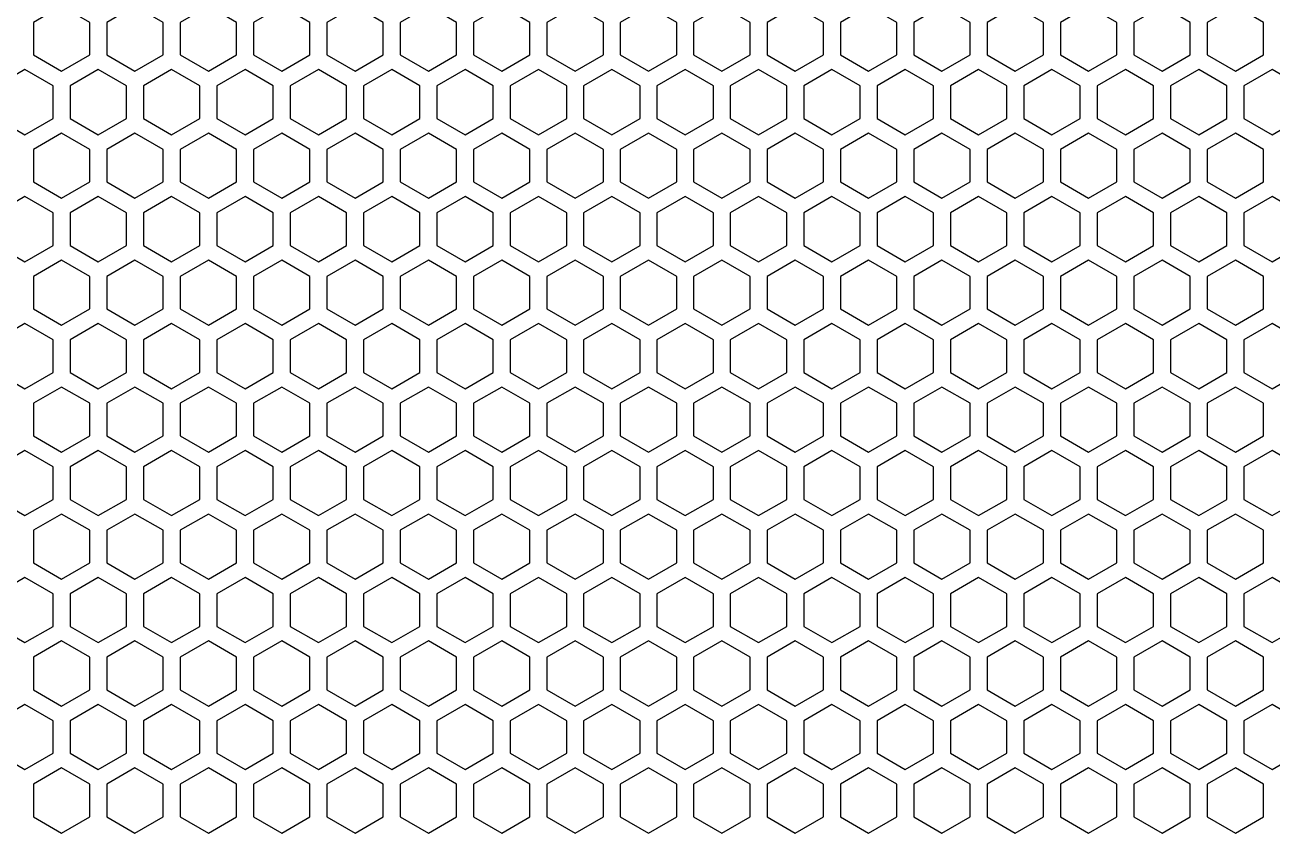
# Model space of a CAD drawing. Header units: millimetres. Extents: x 0 to 430, y 0 to 500.
# Drawn here: x 215 to 325.5, y 173.9 to 245.6 of the extents above; entities that cross this region are included whole.
import ezdxf

# ---------------------------------------------------------------- set-up
doc = ezdxf.new("R2010")
doc.units = ezdxf.units.MM
doc.layers.add('CUT', color=1, linetype='CONTINUOUS')

msp = doc.modelspace()

# ---------------------------------------------------------------- linework, layer by layer
at = {"layer": 'CUT'}
for points in [[(220.75, 245.8142), (218.25, 247.2576), (215.75, 245.8142), (215.75, 242.9275), (218.25, 241.4841), (220.75, 242.9275)], [(227.25, 245.8142), (224.75, 247.2576), (222.25, 245.8142), (222.25, 242.9275), (224.75, 241.4841), (227.25, 242.9275)], [(233.75, 245.8142), (231.25, 247.2576), (228.75, 245.8142), (228.75, 242.9275), (231.25, 241.4841), (233.75, 242.9275)], [(240.25, 245.8142), (237.75, 247.2576), (235.25, 245.8142), (235.25, 242.9275), (237.75, 241.4841), (240.25, 242.9275)], [(246.75, 245.8142), (244.25, 247.2576), (241.75, 245.8142), (241.75, 242.9275), (244.25, 241.4841), (246.75, 242.9275)], [(253.25, 245.8142), (250.75, 247.2576), (248.25, 245.8142), (248.25, 242.9275), (250.75, 241.4841), (253.25, 242.9275)], [(259.75, 245.8142), (257.25, 247.2576), (254.75, 245.8142), (254.75, 242.9275), (257.25, 241.4841), (259.75, 242.9275)], [(266.25, 245.8142), (263.75, 247.2576), (261.25, 245.8142), (261.25, 242.9275), (263.75, 241.4841), (266.25, 242.9275)], [(272.75, 245.8142), (270.25, 247.2576), (267.75, 245.8142), (267.75, 242.9275), (270.25, 241.4841), (272.75, 242.9275)], [(279.25, 245.8142), (276.75, 247.2576), (274.25, 245.8142), (274.25, 242.9275), (276.75, 241.4841), (279.25, 242.9275)], [(285.75, 245.8142), (283.25, 247.2576), (280.75, 245.8142), (280.75, 242.9275), (283.25, 241.4841), (285.75, 242.9275)], [(292.25, 245.8142), (289.75, 247.2576), (287.25, 245.8142), (287.25, 242.9275), (289.75, 241.4841), (292.25, 242.9275)], [(298.75, 245.8142), (296.25, 247.2576), (293.75, 245.8142), (293.75, 242.9275), (296.25, 241.4841), (298.75, 242.9275)], [(305.25, 245.8142), (302.75, 247.2576), (300.25, 245.8142), (300.25, 242.9275), (302.75, 241.4841), (305.25, 242.9275)], [(311.75, 245.8142), (309.25, 247.2576), (306.75, 245.8142), (306.75, 242.9275), (309.25, 241.4841), (311.75, 242.9275)], [(318.25, 245.8142), (315.75, 247.2576), (313.25, 245.8142), (313.25, 242.9275), (315.75, 241.4841), (318.25, 242.9275)], [(324.75, 245.8142), (322.25, 247.2576), (319.75, 245.8142), (319.75, 242.9275), (322.25, 241.4841), (324.75, 242.9275)], [(217.5, 240.185), (215, 241.6284), (212.5, 240.185), (212.5, 237.2983), (215, 235.8549), (217.5, 237.2983)], [(224, 240.185), (221.5, 241.6284), (219, 240.185), (219, 237.2983), (221.5, 235.8549), (224, 237.2983)], [(230.5, 240.185), (228, 241.6284), (225.5, 240.185), (225.5, 237.2983), (228, 235.8549), (230.5, 237.2983)], [(237, 240.185), (234.5, 241.6284), (232, 240.185), (232, 237.2983), (234.5, 235.8549), (237, 237.2983)], [(243.5, 240.185), (241, 241.6284), (238.5, 240.185), (238.5, 237.2983), (241, 235.8549), (243.5, 237.2983)], [(250, 240.185), (247.5, 241.6284), (245, 240.185), (245, 237.2983), (247.5, 235.8549), (250, 237.2983)], [(256.5, 240.185), (254, 241.6284), (251.5, 240.185), (251.5, 237.2983), (254, 235.8549), (256.5, 237.2983)], [(263, 240.185), (260.5, 241.6284), (258, 240.185), (258, 237.2983), (260.5, 235.8549), (263, 237.2983)], [(269.5, 240.185), (267, 241.6284), (264.5, 240.185), (264.5, 237.2983), (267, 235.8549), (269.5, 237.2983)], [(276, 240.185), (273.5, 241.6284), (271, 240.185), (271, 237.2983), (273.5, 235.8549), (276, 237.2983)], [(282.5, 240.185), (280, 241.6284), (277.5, 240.185), (277.5, 237.2983), (280, 235.8549), (282.5, 237.2983)], [(289, 240.185), (286.5, 241.6284), (284, 240.185), (284, 237.2983), (286.5, 235.8549), (289, 237.2983)], [(295.5, 240.185), (293, 241.6284), (290.5, 240.185), (290.5, 237.2983), (293, 235.8549), (295.5, 237.2983)], [(302, 240.185), (299.5, 241.6284), (297, 240.185), (297, 237.2983), (299.5, 235.8549), (302, 237.2983)], [(308.5, 240.185), (306, 241.6284), (303.5, 240.185), (303.5, 237.2983), (306, 235.8549), (308.5, 237.2983)], [(315, 240.185), (312.5, 241.6284), (310, 240.185), (310, 237.2983), (312.5, 235.8549), (315, 237.2983)], [(321.5, 240.185), (319, 241.6284), (316.5, 240.185), (316.5, 237.2983), (319, 235.8549), (321.5, 237.2983)], [(328, 240.185), (325.5, 241.6284), (323, 240.185), (323, 237.2983), (325.5, 235.8549), (328, 237.2983)], [(220.75, 234.5559), (218.25, 235.9993), (215.75, 234.5559), (215.75, 231.6691), (218.25, 230.2258), (220.75, 231.6691)], [(227.25, 234.5559), (224.75, 235.9993), (222.25, 234.5559), (222.25, 231.6691), (224.75, 230.2258), (227.25, 231.6691)], [(233.75, 234.5559), (231.25, 235.9993), (228.75, 234.5559), (228.75, 231.6691), (231.25, 230.2258), (233.75, 231.6691)], [(240.25, 234.5559), (237.75, 235.9993), (235.25, 234.5559), (235.25, 231.6691), (237.75, 230.2258), (240.25, 231.6691)], [(246.75, 234.5559), (244.25, 235.9993), (241.75, 234.5559), (241.75, 231.6691), (244.25, 230.2258), (246.75, 231.6691)], [(253.25, 234.5559), (250.75, 235.9993), (248.25, 234.5559), (248.25, 231.6691), (250.75, 230.2258), (253.25, 231.6691)], [(259.75, 234.5559), (257.25, 235.9993), (254.75, 234.5559), (254.75, 231.6691), (257.25, 230.2258), (259.75, 231.6691)], [(266.25, 234.5559), (263.75, 235.9993), (261.25, 234.5559), (261.25, 231.6691), (263.75, 230.2258), (266.25, 231.6691)], [(272.75, 234.5559), (270.25, 235.9993), (267.75, 234.5559), (267.75, 231.6691), (270.25, 230.2258), (272.75, 231.6691)], [(279.25, 234.5559), (276.75, 235.9993), (274.25, 234.5559), (274.25, 231.6691), (276.75, 230.2258), (279.25, 231.6691)], [(285.75, 234.5559), (283.25, 235.9993), (280.75, 234.5559), (280.75, 231.6691), (283.25, 230.2258), (285.75, 231.6691)], [(292.25, 234.5559), (289.75, 235.9993), (287.25, 234.5559), (287.25, 231.6691), (289.75, 230.2258), (292.25, 231.6691)], [(298.75, 234.5559), (296.25, 235.9993), (293.75, 234.5559), (293.75, 231.6691), (296.25, 230.2258), (298.75, 231.6691)], [(305.25, 234.5559), (302.75, 235.9993), (300.25, 234.5559), (300.25, 231.6691), (302.75, 230.2258), (305.25, 231.6691)], [(311.75, 234.5559), (309.25, 235.9993), (306.75, 234.5559), (306.75, 231.6691), (309.25, 230.2258), (311.75, 231.6691)], [(318.25, 234.5559), (315.75, 235.9993), (313.25, 234.5559), (313.25, 231.6691), (315.75, 230.2258), (318.25, 231.6691)], [(324.75, 234.5559), (322.25, 235.9993), (319.75, 234.5559), (319.75, 231.6691), (322.25, 230.2258), (324.75, 231.6691)], [(217.5, 228.9267), (215, 230.3701), (212.5, 228.9267), (212.5, 226.04), (215, 224.5966), (217.5, 226.04)], [(224, 228.9267), (221.5, 230.3701), (219, 228.9267), (219, 226.04), (221.5, 224.5966), (224, 226.04)], [(230.5, 228.9267), (228, 230.3701), (225.5, 228.9267), (225.5, 226.04), (228, 224.5966), (230.5, 226.04)], [(237, 228.9267), (234.5, 230.3701), (232, 228.9267), (232, 226.04), (234.5, 224.5966), (237, 226.04)], [(243.5, 228.9267), (241, 230.3701), (238.5, 228.9267), (238.5, 226.04), (241, 224.5966), (243.5, 226.04)], [(250, 228.9267), (247.5, 230.3701), (245, 228.9267), (245, 226.04), (247.5, 224.5966), (250, 226.04)], [(256.5, 228.9267), (254, 230.3701), (251.5, 228.9267), (251.5, 226.04), (254, 224.5966), (256.5, 226.04)], [(263, 228.9267), (260.5, 230.3701), (258, 228.9267), (258, 226.04), (260.5, 224.5966), (263, 226.04)], [(269.5, 228.9267), (267, 230.3701), (264.5, 228.9267), (264.5, 226.04), (267, 224.5966), (269.5, 226.04)], [(276, 228.9267), (273.5, 230.3701), (271, 228.9267), (271, 226.04), (273.5, 224.5966), (276, 226.04)], [(282.5, 228.9267), (280, 230.3701), (277.5, 228.9267), (277.5, 226.04), (280, 224.5966), (282.5, 226.04)], [(289, 228.9267), (286.5, 230.3701), (284, 228.9267), (284, 226.04), (286.5, 224.5966), (289, 226.04)], [(295.5, 228.9267), (293, 230.3701), (290.5, 228.9267), (290.5, 226.04), (293, 224.5966), (295.5, 226.04)], [(302, 228.9267), (299.5, 230.3701), (297, 228.9267), (297, 226.04), (299.5, 224.5966), (302, 226.04)], [(308.5, 228.9267), (306, 230.3701), (303.5, 228.9267), (303.5, 226.04), (306, 224.5966), (308.5, 226.04)], [(315, 228.9267), (312.5, 230.3701), (310, 228.9267), (310, 226.04), (312.5, 224.5966), (315, 226.04)], [(321.5, 228.9267), (319, 230.3701), (316.5, 228.9267), (316.5, 226.04), (319, 224.5966), (321.5, 226.04)], [(328, 228.9267), (325.5, 230.3701), (323, 228.9267), (323, 226.04), (325.5, 224.5966), (328, 226.04)], [(220.75, 223.2976), (218.25, 224.7409), (215.75, 223.2976), (215.75, 220.4108), (218.25, 218.9674), (220.75, 220.4108)], [(227.25, 223.2976), (224.75, 224.7409), (222.25, 223.2976), (222.25, 220.4108), (224.75, 218.9674), (227.25, 220.4108)], [(233.75, 223.2976), (231.25, 224.7409), (228.75, 223.2976), (228.75, 220.4108), (231.25, 218.9674), (233.75, 220.4108)], [(240.25, 223.2976), (237.75, 224.7409), (235.25, 223.2976), (235.25, 220.4108), (237.75, 218.9674), (240.25, 220.4108)], [(246.75, 223.2976), (244.25, 224.7409), (241.75, 223.2976), (241.75, 220.4108), (244.25, 218.9674), (246.75, 220.4108)], [(253.25, 223.2976), (250.75, 224.7409), (248.25, 223.2976), (248.25, 220.4108), (250.75, 218.9674), (253.25, 220.4108)], [(259.75, 223.2976), (257.25, 224.7409), (254.75, 223.2976), (254.75, 220.4108), (257.25, 218.9674), (259.75, 220.4108)], [(266.25, 223.2976), (263.75, 224.7409), (261.25, 223.2976), (261.25, 220.4108), (263.75, 218.9674), (266.25, 220.4108)], [(272.75, 223.2976), (270.25, 224.7409), (267.75, 223.2976), (267.75, 220.4108), (270.25, 218.9674), (272.75, 220.4108)], [(279.25, 223.2976), (276.75, 224.7409), (274.25, 223.2976), (274.25, 220.4108), (276.75, 218.9674), (279.25, 220.4108)], [(285.75, 223.2976), (283.25, 224.7409), (280.75, 223.2976), (280.75, 220.4108), (283.25, 218.9674), (285.75, 220.4108)], [(292.25, 223.2976), (289.75, 224.7409), (287.25, 223.2976), (287.25, 220.4108), (289.75, 218.9674), (292.25, 220.4108)], [(298.75, 223.2976), (296.25, 224.7409), (293.75, 223.2976), (293.75, 220.4108), (296.25, 218.9674), (298.75, 220.4108)], [(305.25, 223.2976), (302.75, 224.7409), (300.25, 223.2976), (300.25, 220.4108), (302.75, 218.9674), (305.25, 220.4108)], [(311.75, 223.2976), (309.25, 224.7409), (306.75, 223.2976), (306.75, 220.4108), (309.25, 218.9674), (311.75, 220.4108)], [(318.25, 223.2976), (315.75, 224.7409), (313.25, 223.2976), (313.25, 220.4108), (315.75, 218.9674), (318.25, 220.4108)], [(324.75, 223.2976), (322.25, 224.7409), (319.75, 223.2976), (319.75, 220.4108), (322.25, 218.9674), (324.75, 220.4108)], [(217.5, 217.6684), (215, 219.1118), (212.5, 217.6684), (212.5, 214.7816), (215, 213.3383), (217.5, 214.7816)], [(224, 217.6684), (221.5, 219.1118), (219, 217.6684), (219, 214.7816), (221.5, 213.3383), (224, 214.7816)], [(230.5, 217.6684), (228, 219.1118), (225.5, 217.6684), (225.5, 214.7816), (228, 213.3383), (230.5, 214.7816)], [(237, 217.6684), (234.5, 219.1118), (232, 217.6684), (232, 214.7816), (234.5, 213.3383), (237, 214.7816)], [(243.5, 217.6684), (241, 219.1118), (238.5, 217.6684), (238.5, 214.7816), (241, 213.3383), (243.5, 214.7816)], [(250, 217.6684), (247.5, 219.1118), (245, 217.6684), (245, 214.7816), (247.5, 213.3383), (250, 214.7816)], [(256.5, 217.6684), (254, 219.1118), (251.5, 217.6684), (251.5, 214.7816), (254, 213.3383), (256.5, 214.7816)], [(263, 217.6684), (260.5, 219.1118), (258, 217.6684), (258, 214.7816), (260.5, 213.3383), (263, 214.7816)], [(269.5, 217.6684), (267, 219.1118), (264.5, 217.6684), (264.5, 214.7816), (267, 213.3383), (269.5, 214.7816)], [(276, 217.6684), (273.5, 219.1118), (271, 217.6684), (271, 214.7816), (273.5, 213.3383), (276, 214.7816)], [(282.5, 217.6684), (280, 219.1118), (277.5, 217.6684), (277.5, 214.7816), (280, 213.3383), (282.5, 214.7816)], [(289, 217.6684), (286.5, 219.1118), (284, 217.6684), (284, 214.7816), (286.5, 213.3383), (289, 214.7816)], [(295.5, 217.6684), (293, 219.1118), (290.5, 217.6684), (290.5, 214.7816), (293, 213.3383), (295.5, 214.7816)], [(302, 217.6684), (299.5, 219.1118), (297, 217.6684), (297, 214.7816), (299.5, 213.3383), (302, 214.7816)], [(308.5, 217.6684), (306, 219.1118), (303.5, 217.6684), (303.5, 214.7816), (306, 213.3383), (308.5, 214.7816)], [(315, 217.6684), (312.5, 219.1118), (310, 217.6684), (310, 214.7816), (312.5, 213.3383), (315, 214.7816)], [(321.5, 217.6684), (319, 219.1118), (316.5, 217.6684), (316.5, 214.7816), (319, 213.3383), (321.5, 214.7816)], [(328, 217.6684), (325.5, 219.1118), (323, 217.6684), (323, 214.7816), (325.5, 213.3383), (328, 214.7816)], [(220.75, 212.0392), (218.25, 213.4826), (215.75, 212.0392), (215.75, 209.1525), (218.25, 207.7091), (220.75, 209.1525)], [(227.25, 212.0392), (224.75, 213.4826), (222.25, 212.0392), (222.25, 209.1525), (224.75, 207.7091), (227.25, 209.1525)], [(233.75, 212.0392), (231.25, 213.4826), (228.75, 212.0392), (228.75, 209.1525), (231.25, 207.7091), (233.75, 209.1525)], [(240.25, 212.0392), (237.75, 213.4826), (235.25, 212.0392), (235.25, 209.1525), (237.75, 207.7091), (240.25, 209.1525)], [(246.75, 212.0392), (244.25, 213.4826), (241.75, 212.0392), (241.75, 209.1525), (244.25, 207.7091), (246.75, 209.1525)], [(253.25, 212.0392), (250.75, 213.4826), (248.25, 212.0392), (248.25, 209.1525), (250.75, 207.7091), (253.25, 209.1525)], [(259.75, 212.0392), (257.25, 213.4826), (254.75, 212.0392), (254.75, 209.1525), (257.25, 207.7091), (259.75, 209.1525)], [(266.25, 212.0392), (263.75, 213.4826), (261.25, 212.0392), (261.25, 209.1525), (263.75, 207.7091), (266.25, 209.1525)], [(272.75, 212.0392), (270.25, 213.4826), (267.75, 212.0392), (267.75, 209.1525), (270.25, 207.7091), (272.75, 209.1525)], [(279.25, 212.0392), (276.75, 213.4826), (274.25, 212.0392), (274.25, 209.1525), (276.75, 207.7091), (279.25, 209.1525)], [(285.75, 212.0392), (283.25, 213.4826), (280.75, 212.0392), (280.75, 209.1525), (283.25, 207.7091), (285.75, 209.1525)], [(292.25, 212.0392), (289.75, 213.4826), (287.25, 212.0392), (287.25, 209.1525), (289.75, 207.7091), (292.25, 209.1525)], [(298.75, 212.0392), (296.25, 213.4826), (293.75, 212.0392), (293.75, 209.1525), (296.25, 207.7091), (298.75, 209.1525)], [(305.25, 212.0392), (302.75, 213.4826), (300.25, 212.0392), (300.25, 209.1525), (302.75, 207.7091), (305.25, 209.1525)], [(311.75, 212.0392), (309.25, 213.4826), (306.75, 212.0392), (306.75, 209.1525), (309.25, 207.7091), (311.75, 209.1525)], [(318.25, 212.0392), (315.75, 213.4826), (313.25, 212.0392), (313.25, 209.1525), (315.75, 207.7091), (318.25, 209.1525)], [(324.75, 212.0392), (322.25, 213.4826), (319.75, 212.0392), (319.75, 209.1525), (322.25, 207.7091), (324.75, 209.1525)], [(217.5, 206.4101), (215, 207.8534), (212.5, 206.4101), (212.5, 203.5233), (215, 202.0799), (217.5, 203.5233)], [(224, 206.4101), (221.5, 207.8534), (219, 206.4101), (219, 203.5233), (221.5, 202.0799), (224, 203.5233)], [(230.5, 206.4101), (228, 207.8534), (225.5, 206.4101), (225.5, 203.5233), (228, 202.0799), (230.5, 203.5233)], [(237, 206.4101), (234.5, 207.8534), (232, 206.4101), (232, 203.5233), (234.5, 202.0799), (237, 203.5233)], [(243.5, 206.4101), (241, 207.8534), (238.5, 206.4101), (238.5, 203.5233), (241, 202.0799), (243.5, 203.5233)], [(250, 206.4101), (247.5, 207.8534), (245, 206.4101), (245, 203.5233), (247.5, 202.0799), (250, 203.5233)], [(256.5, 206.4101), (254, 207.8534), (251.5, 206.4101), (251.5, 203.5233), (254, 202.0799), (256.5, 203.5233)], [(263, 206.4101), (260.5, 207.8534), (258, 206.4101), (258, 203.5233), (260.5, 202.0799), (263, 203.5233)], [(269.5, 206.4101), (267, 207.8534), (264.5, 206.4101), (264.5, 203.5233), (267, 202.0799), (269.5, 203.5233)], [(276, 206.4101), (273.5, 207.8534), (271, 206.4101), (271, 203.5233), (273.5, 202.0799), (276, 203.5233)], [(282.5, 206.4101), (280, 207.8534), (277.5, 206.4101), (277.5, 203.5233), (280, 202.0799), (282.5, 203.5233)], [(289, 206.4101), (286.5, 207.8534), (284, 206.4101), (284, 203.5233), (286.5, 202.0799), (289, 203.5233)], [(295.5, 206.4101), (293, 207.8534), (290.5, 206.4101), (290.5, 203.5233), (293, 202.0799), (295.5, 203.5233)], [(302, 206.4101), (299.5, 207.8534), (297, 206.4101), (297, 203.5233), (299.5, 202.0799), (302, 203.5233)], [(308.5, 206.4101), (306, 207.8534), (303.5, 206.4101), (303.5, 203.5233), (306, 202.0799), (308.5, 203.5233)], [(315, 206.4101), (312.5, 207.8534), (310, 206.4101), (310, 203.5233), (312.5, 202.0799), (315, 203.5233)], [(321.5, 206.4101), (319, 207.8534), (316.5, 206.4101), (316.5, 203.5233), (319, 202.0799), (321.5, 203.5233)], [(328, 206.4101), (325.5, 207.8534), (323, 206.4101), (323, 203.5233), (325.5, 202.0799), (328, 203.5233)], [(220.75, 200.7809), (218.25, 202.2243), (215.75, 200.7809), (215.75, 197.8941), (218.25, 196.4508), (220.75, 197.8941)], [(227.25, 200.7809), (224.75, 202.2243), (222.25, 200.7809), (222.25, 197.8941), (224.75, 196.4508), (227.25, 197.8941)], [(233.75, 200.7809), (231.25, 202.2243), (228.75, 200.7809), (228.75, 197.8941), (231.25, 196.4508), (233.75, 197.8941)], [(240.25, 200.7809), (237.75, 202.2243), (235.25, 200.7809), (235.25, 197.8941), (237.75, 196.4508), (240.25, 197.8941)], [(246.75, 200.7809), (244.25, 202.2243), (241.75, 200.7809), (241.75, 197.8941), (244.25, 196.4508), (246.75, 197.8941)], [(253.25, 200.7809), (250.75, 202.2243), (248.25, 200.7809), (248.25, 197.8941), (250.75, 196.4508), (253.25, 197.8941)], [(259.75, 200.7809), (257.25, 202.2243), (254.75, 200.7809), (254.75, 197.8941), (257.25, 196.4508), (259.75, 197.8941)], [(266.25, 200.7809), (263.75, 202.2243), (261.25, 200.7809), (261.25, 197.8941), (263.75, 196.4508), (266.25, 197.8941)], [(272.75, 200.7809), (270.25, 202.2243), (267.75, 200.7809), (267.75, 197.8941), (270.25, 196.4508), (272.75, 197.8941)], [(279.25, 200.7809), (276.75, 202.2243), (274.25, 200.7809), (274.25, 197.8941), (276.75, 196.4508), (279.25, 197.8941)], [(285.75, 200.7809), (283.25, 202.2243), (280.75, 200.7809), (280.75, 197.8941), (283.25, 196.4508), (285.75, 197.8941)], [(292.25, 200.7809), (289.75, 202.2243), (287.25, 200.7809), (287.25, 197.8941), (289.75, 196.4508), (292.25, 197.8941)], [(298.75, 200.7809), (296.25, 202.2243), (293.75, 200.7809), (293.75, 197.8941), (296.25, 196.4508), (298.75, 197.8941)], [(305.25, 200.7809), (302.75, 202.2243), (300.25, 200.7809), (300.25, 197.8941), (302.75, 196.4508), (305.25, 197.8941)], [(311.75, 200.7809), (309.25, 202.2243), (306.75, 200.7809), (306.75, 197.8941), (309.25, 196.4508), (311.75, 197.8941)], [(318.25, 200.7809), (315.75, 202.2243), (313.25, 200.7809), (313.25, 197.8941), (315.75, 196.4508), (318.25, 197.8941)], [(324.75, 200.7809), (322.25, 202.2243), (319.75, 200.7809), (319.75, 197.8941), (322.25, 196.4508), (324.75, 197.8941)], [(217.5, 195.1517), (215, 196.5951), (212.5, 195.1517), (212.5, 192.265), (215, 190.8216), (217.5, 192.265)], [(224, 195.1517), (221.5, 196.5951), (219, 195.1517), (219, 192.265), (221.5, 190.8216), (224, 192.265)], [(230.5, 195.1517), (228, 196.5951), (225.5, 195.1517), (225.5, 192.265), (228, 190.8216), (230.5, 192.265)], [(237, 195.1517), (234.5, 196.5951), (232, 195.1517), (232, 192.265), (234.5, 190.8216), (237, 192.265)], [(243.5, 195.1517), (241, 196.5951), (238.5, 195.1517), (238.5, 192.265), (241, 190.8216), (243.5, 192.265)], [(250, 195.1517), (247.5, 196.5951), (245, 195.1517), (245, 192.265), (247.5, 190.8216), (250, 192.265)], [(256.5, 195.1517), (254, 196.5951), (251.5, 195.1517), (251.5, 192.265), (254, 190.8216), (256.5, 192.265)], [(263, 195.1517), (260.5, 196.5951), (258, 195.1517), (258, 192.265), (260.5, 190.8216), (263, 192.265)], [(269.5, 195.1517), (267, 196.5951), (264.5, 195.1517), (264.5, 192.265), (267, 190.8216), (269.5, 192.265)], [(276, 195.1517), (273.5, 196.5951), (271, 195.1517), (271, 192.265), (273.5, 190.8216), (276, 192.265)], [(282.5, 195.1517), (280, 196.5951), (277.5, 195.1517), (277.5, 192.265), (280, 190.8216), (282.5, 192.265)], [(289, 195.1517), (286.5, 196.5951), (284, 195.1517), (284, 192.265), (286.5, 190.8216), (289, 192.265)], [(295.5, 195.1517), (293, 196.5951), (290.5, 195.1517), (290.5, 192.265), (293, 190.8216), (295.5, 192.265)], [(302, 195.1517), (299.5, 196.5951), (297, 195.1517), (297, 192.265), (299.5, 190.8216), (302, 192.265)], [(308.5, 195.1517), (306, 196.5951), (303.5, 195.1517), (303.5, 192.265), (306, 190.8216), (308.5, 192.265)], [(315, 195.1517), (312.5, 196.5951), (310, 195.1517), (310, 192.265), (312.5, 190.8216), (315, 192.265)], [(321.5, 195.1517), (319, 196.5951), (316.5, 195.1517), (316.5, 192.265), (319, 190.8216), (321.5, 192.265)], [(328, 195.1517), (325.5, 196.5951), (323, 195.1517), (323, 192.265), (325.5, 190.8216), (328, 192.265)], [(220.75, 189.5226), (218.25, 190.9659), (215.75, 189.5226), (215.75, 186.6358), (218.25, 185.1924), (220.75, 186.6358)], [(227.25, 189.5226), (224.75, 190.9659), (222.25, 189.5226), (222.25, 186.6358), (224.75, 185.1924), (227.25, 186.6358)], [(233.75, 189.5226), (231.25, 190.9659), (228.75, 189.5226), (228.75, 186.6358), (231.25, 185.1924), (233.75, 186.6358)], [(240.25, 189.5226), (237.75, 190.9659), (235.25, 189.5226), (235.25, 186.6358), (237.75, 185.1924), (240.25, 186.6358)], [(246.75, 189.5226), (244.25, 190.9659), (241.75, 189.5226), (241.75, 186.6358), (244.25, 185.1924), (246.75, 186.6358)], [(253.25, 189.5226), (250.75, 190.9659), (248.25, 189.5226), (248.25, 186.6358), (250.75, 185.1924), (253.25, 186.6358)], [(259.75, 189.5226), (257.25, 190.9659), (254.75, 189.5226), (254.75, 186.6358), (257.25, 185.1924), (259.75, 186.6358)], [(266.25, 189.5226), (263.75, 190.9659), (261.25, 189.5226), (261.25, 186.6358), (263.75, 185.1924), (266.25, 186.6358)], [(272.75, 189.5226), (270.25, 190.9659), (267.75, 189.5226), (267.75, 186.6358), (270.25, 185.1924), (272.75, 186.6358)], [(279.25, 189.5226), (276.75, 190.9659), (274.25, 189.5226), (274.25, 186.6358), (276.75, 185.1924), (279.25, 186.6358)], [(285.75, 189.5226), (283.25, 190.9659), (280.75, 189.5226), (280.75, 186.6358), (283.25, 185.1924), (285.75, 186.6358)], [(292.25, 189.5226), (289.75, 190.9659), (287.25, 189.5226), (287.25, 186.6358), (289.75, 185.1924), (292.25, 186.6358)], [(298.75, 189.5226), (296.25, 190.9659), (293.75, 189.5226), (293.75, 186.6358), (296.25, 185.1924), (298.75, 186.6358)], [(305.25, 189.5226), (302.75, 190.9659), (300.25, 189.5226), (300.25, 186.6358), (302.75, 185.1924), (305.25, 186.6358)], [(311.75, 189.5226), (309.25, 190.9659), (306.75, 189.5226), (306.75, 186.6358), (309.25, 185.1924), (311.75, 186.6358)], [(318.25, 189.5226), (315.75, 190.9659), (313.25, 189.5226), (313.25, 186.6358), (315.75, 185.1924), (318.25, 186.6358)], [(324.75, 189.5226), (322.25, 190.9659), (319.75, 189.5226), (319.75, 186.6358), (322.25, 185.1924), (324.75, 186.6358)], [(217.5, 183.8934), (215, 185.3368), (212.5, 183.8934), (212.5, 181.0066), (215, 179.5633), (217.5, 181.0066)], [(224, 183.8934), (221.5, 185.3368), (219, 183.8934), (219, 181.0066), (221.5, 179.5633), (224, 181.0066)], [(230.5, 183.8934), (228, 185.3368), (225.5, 183.8934), (225.5, 181.0066), (228, 179.5633), (230.5, 181.0066)], [(237, 183.8934), (234.5, 185.3368), (232, 183.8934), (232, 181.0066), (234.5, 179.5633), (237, 181.0066)], [(243.5, 183.8934), (241, 185.3368), (238.5, 183.8934), (238.5, 181.0066), (241, 179.5633), (243.5, 181.0066)], [(250, 183.8934), (247.5, 185.3368), (245, 183.8934), (245, 181.0066), (247.5, 179.5633), (250, 181.0066)], [(256.5, 183.8934), (254, 185.3368), (251.5, 183.8934), (251.5, 181.0066), (254, 179.5633), (256.5, 181.0066)], [(263, 183.8934), (260.5, 185.3368), (258, 183.8934), (258, 181.0066), (260.5, 179.5633), (263, 181.0066)], [(269.5, 183.8934), (267, 185.3368), (264.5, 183.8934), (264.5, 181.0066), (267, 179.5633), (269.5, 181.0066)], [(276, 183.8934), (273.5, 185.3368), (271, 183.8934), (271, 181.0066), (273.5, 179.5633), (276, 181.0066)], [(282.5, 183.8934), (280, 185.3368), (277.5, 183.8934), (277.5, 181.0066), (280, 179.5633), (282.5, 181.0066)], [(289, 183.8934), (286.5, 185.3368), (284, 183.8934), (284, 181.0066), (286.5, 179.5633), (289, 181.0066)], [(295.5, 183.8934), (293, 185.3368), (290.5, 183.8934), (290.5, 181.0066), (293, 179.5633), (295.5, 181.0066)], [(302, 183.8934), (299.5, 185.3368), (297, 183.8934), (297, 181.0066), (299.5, 179.5633), (302, 181.0066)], [(308.5, 183.8934), (306, 185.3368), (303.5, 183.8934), (303.5, 181.0066), (306, 179.5633), (308.5, 181.0066)], [(315, 183.8934), (312.5, 185.3368), (310, 183.8934), (310, 181.0066), (312.5, 179.5633), (315, 181.0066)], [(321.5, 183.8934), (319, 185.3368), (316.5, 183.8934), (316.5, 181.0066), (319, 179.5633), (321.5, 181.0066)], [(328, 183.8934), (325.5, 185.3368), (323, 183.8934), (323, 181.0066), (325.5, 179.5633), (328, 181.0066)], [(220.75, 178.2642), (218.25, 179.7076), (215.75, 178.2642), (215.75, 175.3775), (218.25, 173.9341), (220.75, 175.3775)], [(227.25, 178.2642), (224.75, 179.7076), (222.25, 178.2642), (222.25, 175.3775), (224.75, 173.9341), (227.25, 175.3775)], [(233.75, 178.2642), (231.25, 179.7076), (228.75, 178.2642), (228.75, 175.3775), (231.25, 173.9341), (233.75, 175.3775)], [(240.25, 178.2642), (237.75, 179.7076), (235.25, 178.2642), (235.25, 175.3775), (237.75, 173.9341), (240.25, 175.3775)], [(246.75, 178.2642), (244.25, 179.7076), (241.75, 178.2642), (241.75, 175.3775), (244.25, 173.9341), (246.75, 175.3775)], [(253.25, 178.2642), (250.75, 179.7076), (248.25, 178.2642), (248.25, 175.3775), (250.75, 173.9341), (253.25, 175.3775)], [(259.75, 178.2642), (257.25, 179.7076), (254.75, 178.2642), (254.75, 175.3775), (257.25, 173.9341), (259.75, 175.3775)], [(266.25, 178.2642), (263.75, 179.7076), (261.25, 178.2642), (261.25, 175.3775), (263.75, 173.9341), (266.25, 175.3775)], [(272.75, 178.2642), (270.25, 179.7076), (267.75, 178.2642), (267.75, 175.3775), (270.25, 173.9341), (272.75, 175.3775)], [(279.25, 178.2642), (276.75, 179.7076), (274.25, 178.2642), (274.25, 175.3775), (276.75, 173.9341), (279.25, 175.3775)], [(285.75, 178.2642), (283.25, 179.7076), (280.75, 178.2642), (280.75, 175.3775), (283.25, 173.9341), (285.75, 175.3775)], [(292.25, 178.2642), (289.75, 179.7076), (287.25, 178.2642), (287.25, 175.3775), (289.75, 173.9341), (292.25, 175.3775)], [(298.75, 178.2642), (296.25, 179.7076), (293.75, 178.2642), (293.75, 175.3775), (296.25, 173.9341), (298.75, 175.3775)], [(305.25, 178.2642), (302.75, 179.7076), (300.25, 178.2642), (300.25, 175.3775), (302.75, 173.9341), (305.25, 175.3775)], [(311.75, 178.2642), (309.25, 179.7076), (306.75, 178.2642), (306.75, 175.3775), (309.25, 173.9341), (311.75, 175.3775)], [(318.25, 178.2642), (315.75, 179.7076), (313.25, 178.2642), (313.25, 175.3775), (315.75, 173.9341), (318.25, 175.3775)], [(324.75, 178.2642), (322.25, 179.7076), (319.75, 178.2642), (319.75, 175.3775), (322.25, 173.9341), (324.75, 175.3775)]]:
    msp.add_lwpolyline(points, close=True, dxfattribs=at)

doc.saveas('drawing.dxf')
